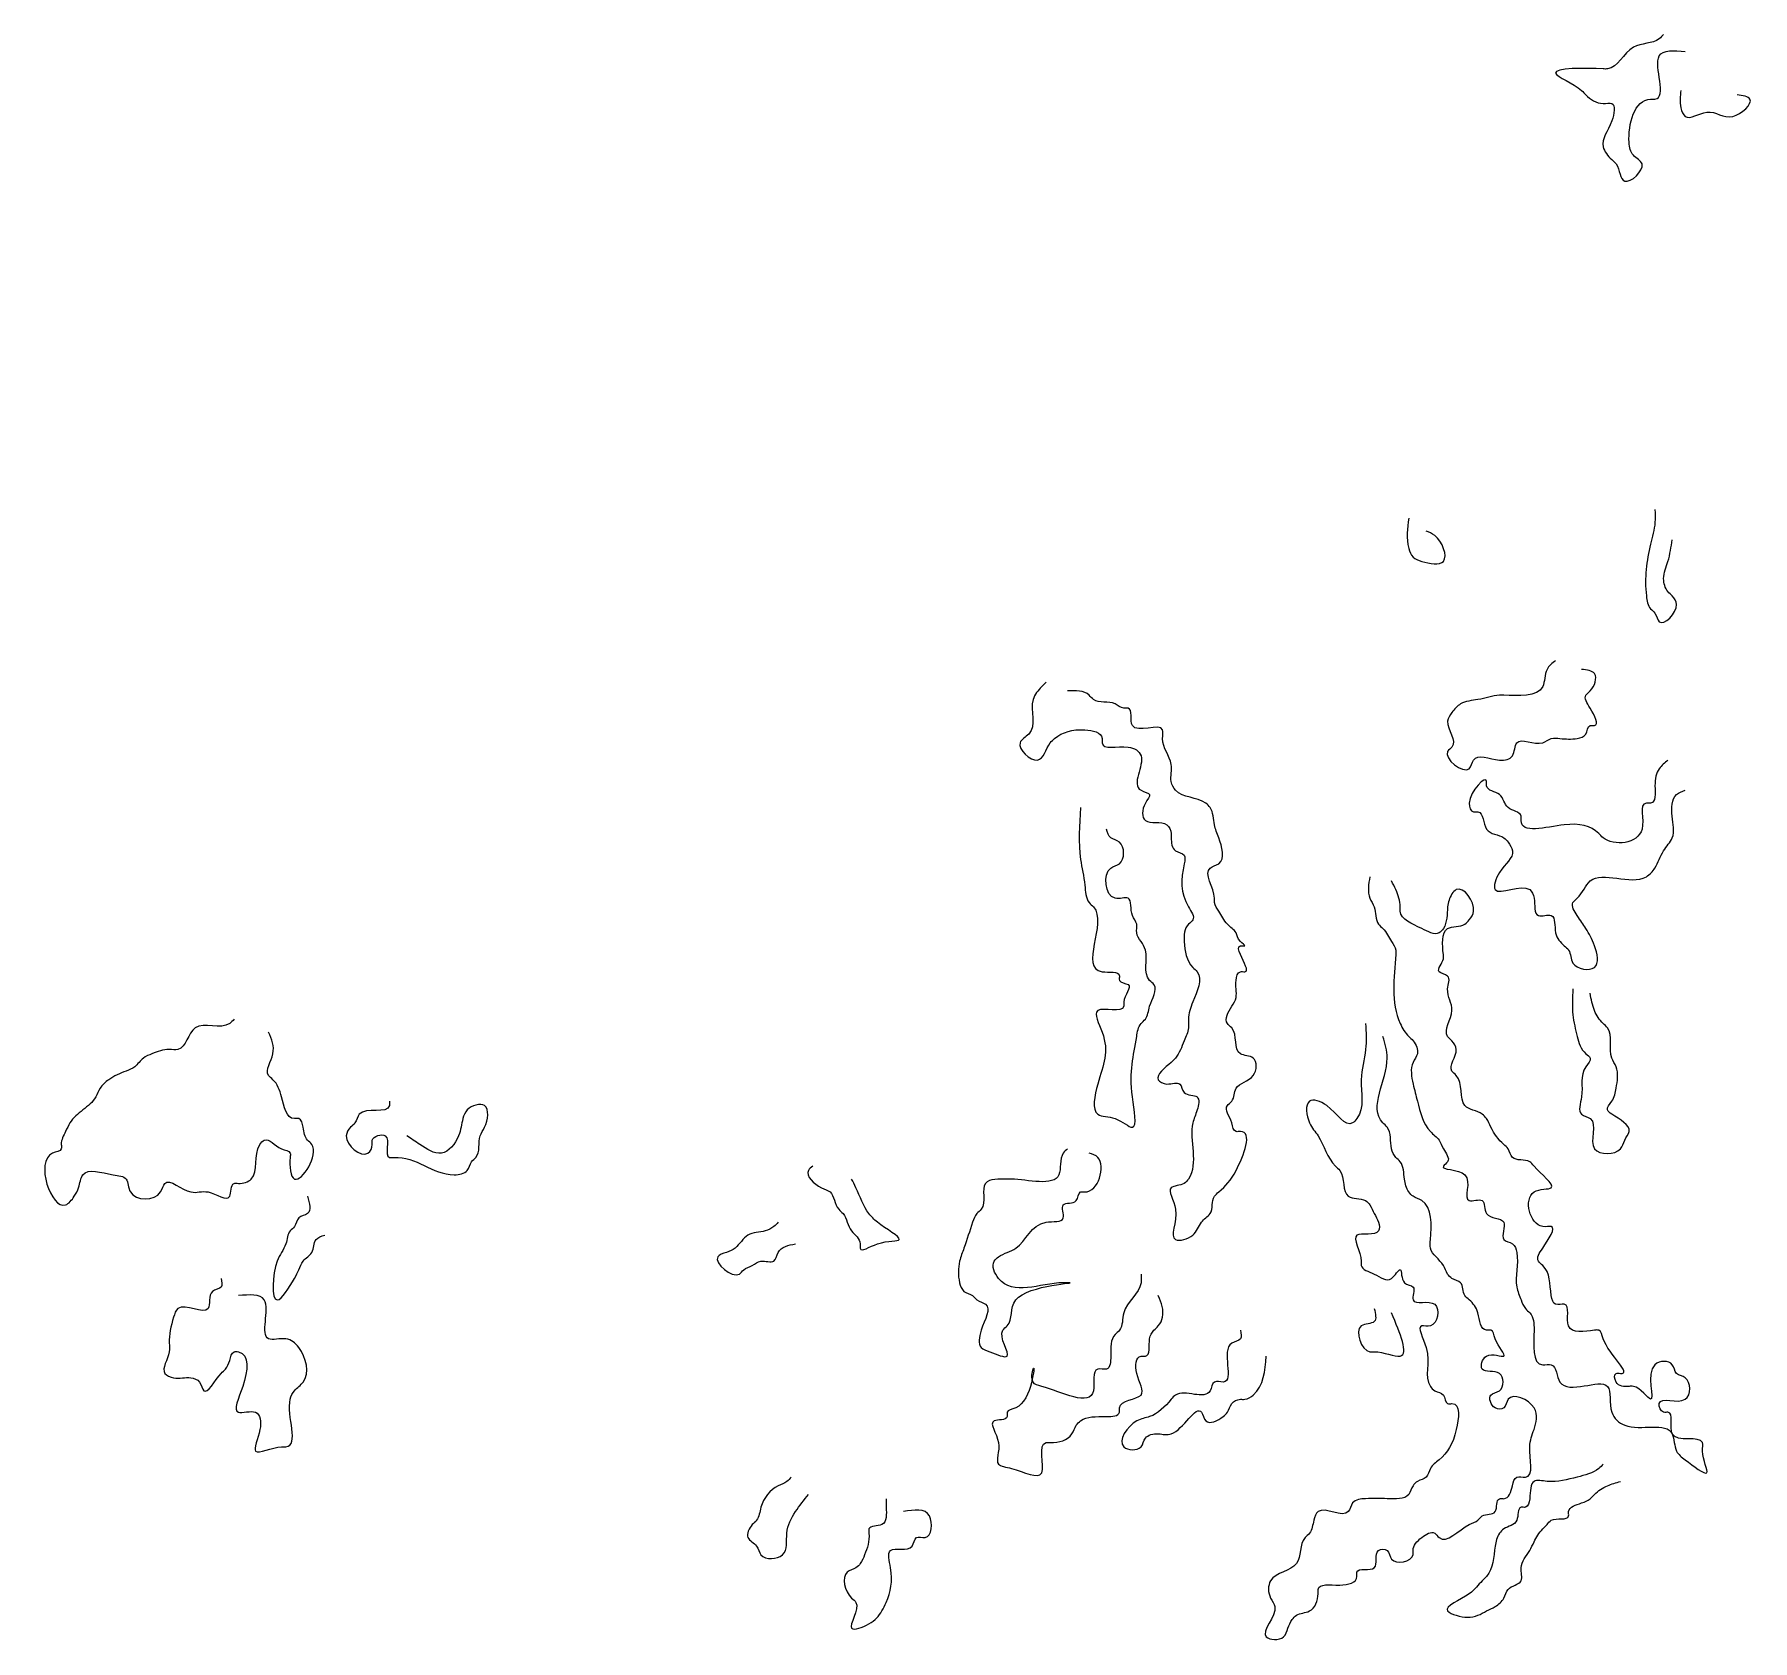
# Model space of a CAD drawing. Header units: metres. Extents: x 0 to 100, y 0 to 141.
# Drawn here: x 49.17 to 59.12, y 125.73 to 135.03 of the extents above; entities that cross this region are included whole.
import ezdxf

# ---------------------------------------------------------------- set-up
doc = ezdxf.new("R2010")
doc.units = ezdxf.units.M

msp = doc.modelspace()

# ---------------------------------------------------------------- linework, layer by layer
for points in [[(58.6, 135.025), (58.575, 135), (58.425, 134.95), (58.275, 134.825), (58.25, 134.825), (57.975, 134.8), (58.125, 134.7), (58.15, 134.675), (58.25, 134.625), (58.3, 134.625), (58.3, 134.525), (58.25, 134.375), (58.3, 134.3), (58.325, 134.275), (58.375, 134.175), (58.475, 134.275), (58.425, 134.325), (58.4, 134.4), (58.525, 134.65), (58.55, 134.65), (58.575, 134.9), (58.725, 134.925)], [(58.7, 134.7), (58.7, 134.6), (58.725, 134.55), (58.85, 134.575), (59, 134.55), (59.1, 134.65), (59.025, 134.675)], [(57.125, 132.225), (57.125, 132.05), (57.15, 132), (57.2, 131.975), (57.325, 131.975), (57.275, 132.125), (57.225, 132.15)], [(58.55, 132.275), (58.55, 132.2), (58.525, 132.075), (58.5, 131.775), (58.525, 131.7), (58.55, 131.675), (58.575, 131.625), (58.675, 131.725), (58.65, 131.775), (58.625, 131.8), (58.6, 131.875), (58.625, 131.975), (58.65, 132.1)], [(57.975, 131.4), (57.925, 131.35), (57.9, 131.25), (57.675, 131.2), (57.65, 131.2), (57.525, 131.175), (57.425, 131.15), (57.375, 131.1), (57.35, 131.05), (57.375, 130.9), (57.35, 130.875), (57.475, 130.775), (57.5, 130.825), (57.65, 130.825), (57.725, 130.85), (57.75, 130.925), (57.9, 130.925), (57.95, 130.95), (58, 130.95), (58.1, 130.95), (58.15, 130.975), (58.175, 131.025), (58.2, 131.025), (58.175, 131.125), (58.15, 131.2), (58.175, 131.225), (58.2, 131.325), (58.125, 131.35)], [(55.025, 131.275), (55, 131.25), (54.95, 131.175), (54.925, 130.975), (54.875, 130.925), (54.975, 130.825), (55.05, 130.925), (55.075, 130.95), (55.25, 131), (55.35, 130.95), (55.35, 130.925), (55.5, 130.9), (55.575, 130.85), (55.575, 130.65), (55.625, 130.625), (55.6, 130.575), (55.6, 130.475), (55.725, 130.45), (55.75, 130.4), (55.75, 130.375), (55.775, 130.3), (55.825, 130.275), (55.825, 130.225), (55.85, 129.975), (55.875, 129.9), (55.85, 129.875), (55.825, 129.775), (55.875, 129.625), (55.9, 129.6), (55.875, 129.425), (55.85, 129.325), (55.85, 129.275), (55.825, 129.2), (55.775, 129.1), (55.75, 129.075), (55.675, 128.975), (55.725, 128.95), (55.8, 128.95), (55.825, 128.9), (55.9, 128.875), (55.9, 128.8), (55.875, 128.725), (55.85, 128.4), (55.825, 128.375), (55.75, 128.35), (55.775, 128.225), (55.775, 128.05), (55.875, 128.075), (55.925, 128.15), (55.95, 128.175), (55.975, 128.2), (56, 128.3), (56.025, 128.325), (56.125, 128.45), (56.15, 128.675), (56.125, 128.675), (56.1, 128.725), (56.075, 128.825), (56.1, 128.85), (56.125, 128.925), (56.225, 129), (56.225, 129.1), (56.15, 129.125), (56.1, 129.275), (56.075, 129.3), (56.1, 129.4), (56.125, 129.45), (56.125, 129.5), (56.125, 129.55), (56.15, 129.6), (56.175, 129.6), (56.15, 129.7), (56.15, 129.75), (56.175, 129.75), (56.15, 129.775), (56.125, 129.825), (56.075, 129.875), (56.025, 129.95), (56, 130), (56, 130.025), (55.975, 130.2), (56.025, 130.225), (56.025, 130.375), (56, 130.45), (55.975, 130.55), (55.95, 130.575), (55.775, 130.65), (55.75, 130.7), (55.75, 130.75), (55.75, 130.8), (55.7, 130.95), (55.7, 131), (55.525, 131.025), (55.5, 131.125), (55.475, 131.125), (55.425, 131.15), (55.3, 131.175), (55.275, 131.2), (55.15, 131.225)], [(58.625, 130.825), (58.575, 130.775), (58.55, 130.675), (58.525, 130.575), (58.5, 130.575), (58.475, 130.425), (58.25, 130.375), (58.225, 130.4), (58.025, 130.45), (57.775, 130.475), (57.775, 130.5), (57.7, 130.55), (57.65, 130.625), (57.575, 130.675), (57.575, 130.7), (57.475, 130.575), (57.5, 130.525), (57.525, 130.525), (57.575, 130.425), (57.675, 130.375), (57.7, 130.35), (57.725, 130.3), (57.65, 130.175), (57.625, 130.075), (57.825, 130.075), (57.85, 130.025), (57.875, 129.925), (57.95, 129.925), (57.975, 129.825), (58.025, 129.75), (58.05, 129.725), (58.075, 129.65), (58.2, 129.625), (58.2, 129.75), (58.15, 129.85), (58.1, 129.925), (58.075, 130), (58.1, 130.025), (58.175, 130.125), (58.5, 130.15), (58.55, 130.2), (58.6, 130.3), (58.65, 130.375), (58.65, 130.5), (58.675, 130.625), (58.725, 130.65)], [(55.225, 130.55), (55.225, 130.25), (55.25, 130.1), (55.275, 130), (55.3, 129.975), (55.35, 129.6), (55.45, 129.575), (55.45, 129.55), (55.5, 129.525), (55.475, 129.425), (55.475, 129.4), (55.325, 129.375), (55.35, 129.25), (55.325, 128.95), (55.325, 128.775), (55.425, 128.75), (55.525, 128.7), (55.525, 128.875), (55.55, 129.225), (55.575, 129.3), (55.6, 129.325), (55.625, 129.4), (55.65, 129.525), (55.625, 129.55), (55.6, 129.725), (55.575, 129.775), (55.55, 129.825), (55.55, 129.875), (55.525, 129.925), (55.5, 130.025), (55.425, 130.025), (55.4, 130.2), (55.45, 130.225), (55.45, 130.35), (55.4, 130.375), (55.375, 130.425)], [(56.9, 130.15), (56.9, 130.025), (56.925, 129.975), (56.95, 129.875), (56.975, 129.85), (57.025, 129.775), (57.05, 129.725), (57.05, 129.7), (57.075, 129.3), (57.125, 129.225), (57.15, 129.2), (57.175, 129.125), (57.15, 129.075), (57.15, 128.95), (57.175, 128.85), (57.25, 128.675), (57.3, 128.625), (57.325, 128.575), (57.35, 128.5), (57.325, 128.475), (57.45, 128.425), (57.475, 128.275), (57.55, 128.275), (57.575, 128.2), (57.675, 128.15), (57.675, 128.05), (57.725, 128.025), (57.75, 127.975), (57.75, 127.775), (57.775, 127.7), (57.8, 127.65), (57.825, 127.625), (57.85, 127.525), (57.9, 127.325), (57.95, 127.325), (58, 127.225), (58.275, 127.2), (58.3, 127.05), (58.375, 126.975), (58.65, 126.925), (58.675, 126.825), (58.725, 126.775), (58.85, 126.7), (58.825, 126.825), (58.825, 126.875), (58.65, 126.925), (58.625, 127.05), (58.6, 127.05), (58.575, 127.1), (58.725, 127.125), (58.725, 127.25), (58.675, 127.275), (58.65, 127.325), (58.55, 127.325), (58.525, 127.125), (58.425, 127.2), (58.4, 127.2), (58.325, 127.225), (58.325, 127.275), (58.35, 127.275), (58.25, 127.475), (58.225, 127.525), (58.2, 127.525), (58.05, 127.55), (58.025, 127.675), (57.975, 127.675), (57.95, 127.725), (57.9, 127.9), (57.875, 127.925), (57.9, 128), (57.95, 128.125), (57.9, 128.125), (57.85, 128.325), (57.95, 128.35), (57.85, 128.475), (57.825, 128.5), (57.725, 128.525), (57.7, 128.575), (57.675, 128.6), (57.6, 128.7), (57.575, 128.75), (57.55, 128.775), (57.45, 128.825), (57.4, 129), (57.375, 129.025), (57.4, 129.15), (57.375, 129.2), (57.35, 129.225), (57.375, 129.375), (57.35, 129.5), (57.35, 129.575), (57.3, 129.6), (57.325, 129.675), (57.325, 129.7), (57.35, 129.85), (57.45, 129.875), (57.475, 129.9), (57.5, 129.95), (57.4, 130.075), (57.375, 130.05), (57.35, 129.975), (57.325, 129.85), (57.3, 129.825), (57.2, 129.85), (57.075, 129.95), (57.075, 129.975), (57.05, 130.075), (57.025, 130.125)], [(58.075, 129.5), (58.075, 129.35), (58.1, 129.225), (58.15, 129.125), (58.175, 129.1), (58.15, 129.05), (58.125, 128.875), (58.125, 128.775), (58.175, 128.75), (58.2, 128.575), (58.35, 128.575), (58.375, 128.625), (58.4, 128.675), (58.3, 128.775), (58.275, 128.8), (58.3, 128.85), (58.325, 128.925), (58.325, 129.05), (58.3, 129.1), (58.275, 129.275), (58.25, 129.3), (58.2, 129.375), (58.175, 129.475)], [(50.325, 129.325), (50.3, 129.3), (50.1, 129.275), (50, 129.15), (49.95, 129.15), (49.85, 129.125), (49.8, 129.1), (49.75, 129.05), (49.7, 129.025), (49.6, 128.975), (49.55, 128.925), (49.525, 128.875), (49.45, 128.8), (49.375, 128.725), (49.35, 128.675), (49.325, 128.6), (49.325, 128.575), (49.275, 128.55), (49.35, 128.25), (49.4, 128.3), (49.425, 128.35), (49.45, 128.425), (49.625, 128.425), (49.7, 128.4), (49.725, 128.325), (49.9, 128.325), (49.925, 128.375), (50.075, 128.325), (50.175, 128.325), (50.3, 128.3), (50.325, 128.375), (50.35, 128.375), (50.425, 128.4), (50.475, 128.6), (50.5, 128.625), (50.6, 128.575), (50.65, 128.55), (50.65, 128.525), (50.675, 128.4), (50.775, 128.6), (50.75, 128.625), (50.725, 128.7), (50.7, 128.75), (50.675, 128.75), (50.6, 128.875), (50.55, 128.975), (50.525, 129), (50.55, 129.125), (50.525, 129.25)], [(56.875, 129.3), (56.875, 129.15), (56.85, 128.975), (56.825, 128.75), (56.8, 128.725), (56.65, 128.825), (56.55, 128.85), (56.55, 128.725), (56.6, 128.65), (56.7, 128.475), (56.725, 128.45), (56.775, 128.3), (56.875, 128.275), (56.9, 128.25), (56.925, 128.2), (56.95, 128.15), (56.95, 128.1), (56.825, 128.075), (56.85, 127.925), (56.85, 127.9), (56.925, 127.85), (57.025, 127.825), (57.075, 127.875), (57.1, 127.8), (57.15, 127.775), (57.15, 127.7), (57.275, 127.675), (57.25, 127.55), (57.2, 127.55), (57.225, 127.425), (57.25, 127.2), (57.275, 127.175), (57.325, 127.15), (57.35, 127.1), (57.375, 127.1), (57.4, 126.95), (57.3, 126.775), (57.25, 126.725), (57.225, 126.675), (57.175, 126.65), (57.15, 126.625), (57.125, 126.575), (57, 126.55), (56.875, 126.55), (56.8, 126.525), (56.775, 126.475), (56.6, 126.475), (56.575, 126.425), (56.55, 126.35), (56.525, 126.325), (56.475, 126.175), (56.325, 126.075), (56.325, 125.975), (56.35, 125.925), (56.3, 125.75), (56.4, 125.75), (56.425, 125.8), (56.45, 125.85), (56.475, 125.875), (56.55, 125.9), (56.6, 126), (56.6, 126.025), (56.725, 126.05), (56.825, 126.1), (56.825, 126.125), (56.925, 126.15), (56.95, 126.25), (57, 126.25), (57.025, 126.2), (57.15, 126.225), (57.15, 126.25), (57.2, 126.325), (57.275, 126.35), (57.3, 126.325), (57.475, 126.4), (57.525, 126.425), (57.55, 126.45), (57.625, 126.475), (57.65, 126.55), (57.675, 126.55), (57.725, 126.625), (57.75, 126.675), (57.8, 126.675), (57.825, 126.85), (57.85, 126.95), (57.85, 127.075), (57.7, 127.125), (57.675, 127.075), (57.625, 127.075), (57.6, 127.15), (57.65, 127.175), (57.65, 127.275), (57.55, 127.3), (57.575, 127.375), (57.675, 127.375), (57.625, 127.475), (57.6, 127.525), (57.575, 127.525), (57.525, 127.625), (57.475, 127.7), (57.45, 127.725), (57.425, 127.8), (57.375, 127.825), (57.35, 127.85), (57.325, 127.9), (57.25, 128), (57.25, 128.05), (57.2, 128.275), (57.15, 128.3), (57.125, 128.325), (57.1, 128.4), (57.075, 128.5), (57.05, 128.525), (57.025, 128.575), (57, 128.7), (56.975, 128.725), (57, 129.1), (56.975, 129.225)], [(51.225, 128.85), (51.225, 128.825), (51.05, 128.775), (51.025, 128.725), (51, 128.7), (50.975, 128.65), (51.1, 128.55), (51.125, 128.6), (51.125, 128.625), (51.2, 128.65), (51.225, 128.525), (51.25, 128.525), (51.6, 128.425), (51.675, 128.45), (51.7, 128.5), (51.725, 128.525), (51.75, 128.65), (51.775, 128.7), (51.775, 128.825), (51.675, 128.8), (51.65, 128.75), (51.625, 128.65), (51.525, 128.55), (51.4, 128.6), (51.325, 128.65)], [(55.15, 128.575), (55.125, 128.55), (55.1, 128.425), (54.825, 128.4), (54.8, 128.4), (54.675, 128.375), (54.65, 128.225), (54.625, 128.2), (54.6, 128.15), (54.55, 128), (54.525, 127.925), (54.525, 127.8), (54.55, 127.75), (54.6, 127.725), (54.625, 127.7), (54.675, 127.675), (54.65, 127.525), (54.65, 127.425), (54.7, 127.4), (54.8, 127.375), (54.775, 127.525), (54.8, 127.55), (54.85, 127.7), (55.15, 127.8), (55.125, 127.8), (54.75, 127.825), (54.725, 127.925), (54.75, 127.95), (54.85, 128), (55.025, 128.15), (55.125, 128.175), (55.125, 128.25), (55.2, 128.275), (55.225, 128.325), (55.25, 128.325), (55.325, 128.525), (55.275, 128.55)], [(53.675, 128.475), (53.65, 128.45), (53.725, 128.35), (53.775, 128.325), (53.825, 128.225), (53.85, 128.2), (53.875, 128.15), (53.9, 128.1), (53.95, 128.025), (53.95, 128), (54.05, 128.025), (54.175, 128.05), (54.05, 128.15), (54, 128.2), (53.925, 128.35), (53.9, 128.4)], [(50.75, 128.3), (50.75, 128.2), (50.7, 128.175), (50.675, 128.125), (50.65, 128.1), (50.625, 128.025), (50.6, 127.975), (50.575, 127.925), (50.575, 127.7), (50.675, 127.825), (50.7, 127.875), (50.725, 127.925), (50.775, 127.975), (50.8, 128.05), (50.85, 128.075)], [(53.475, 128.15), (53.45, 128.125), (53.4, 128.1), (53.3, 128.075), (53.225, 128), (53.175, 127.975), (53.125, 127.95), (53.25, 127.85), (53.275, 127.875), (53.325, 127.9), (53.375, 127.925), (53.45, 127.925), (53.475, 127.975), (53.575, 128.025)], [(50.25, 127.825), (50.25, 127.775), (50.2, 127.75), (50.175, 127.65), (50, 127.65), (49.975, 127.6), (49.95, 127.45), (49.95, 127.4), (49.925, 127.275), (49.975, 127.25), (50.075, 127.25), (50.125, 127.225), (50.15, 127.175), (50.25, 127.275), (50.275, 127.3), (50.3, 127.35), (50.325, 127.4), (50.35, 127.4), (50.375, 127.2), (50.35, 127.05), (50.45, 127.05), (50.475, 126.95), (50.45, 126.825), (50.6, 126.85), (50.625, 126.85), (50.65, 127.125), (50.675, 127.175), (50.725, 127.225), (50.7, 127.425), (50.625, 127.475), (50.525, 127.475), (50.5, 127.7), (50.35, 127.725)], [(55.575, 127.85), (55.575, 127.8), (55.475, 127.625), (55.45, 127.525), (55.425, 127.5), (55.4, 127.375), (55.375, 127.3), (55.325, 127.3), (55.3, 127.175), (55, 127.2), (54.95, 127.225), (54.95, 127.3), (54.85, 127.075), (54.8, 127.05), (54.8, 127.025), (54.725, 127), (54.75, 126.875), (54.75, 126.75), (54.825, 126.725), (55, 126.7), (55.025, 126.875), (55.05, 126.875), (55.175, 126.925), (55.2, 126.975), (55.225, 127), (55.375, 127.025), (55.45, 127.05), (55.45, 127.075), (55.575, 127.15), (55.55, 127.275), (55.575, 127.375), (55.6, 127.375), (55.625, 127.475), (55.65, 127.525), (55.675, 127.55), (55.7, 127.6), (55.675, 127.725)], [(56.925, 127.65), (56.925, 127.575), (56.85, 127.55), (56.9, 127.4), (56.925, 127.4), (57.075, 127.375), (57.025, 127.625)], [(56.15, 127.525), (56.15, 127.475), (56.1, 127.45), (56.05, 127.225), (56, 127.225), (55.975, 127.175), (55.775, 127.15), (55.75, 127.125), (55.625, 127.025), (55.55, 127), (55.475, 126.85), (55.575, 126.85), (55.6, 126.9), (55.675, 126.925), (55.75, 126.925), (55.925, 127.05), (55.95, 127), (56.05, 127.025), (56.075, 127.05), (56.1, 127.1), (56.15, 127.125), (56.175, 127.125), (56.225, 127.15), (56.3, 127.375)], [(58.25, 126.75), (58.225, 126.725), (58.1, 126.675), (57.925, 126.65), (57.85, 126.65), (57.825, 126.55), (57.8, 126.5), (57.775, 126.5), (57.75, 126.425), (57.675, 126.375), (57.65, 126.35), (57.625, 126.275), (57.575, 126.1), (57.55, 126.075), (57.475, 126), (57.35, 125.9), (57.4, 125.875), (57.525, 125.875), (57.575, 125.9), (57.625, 125.925), (57.675, 125.975), (57.7, 126.025), (57.775, 126.075), (57.775, 126.15), (57.825, 126.25), (57.85, 126.3), (57.9, 126.375), (57.925, 126.4), (57.95, 126.425), (58.05, 126.45), (58.05, 126.475), (58.125, 126.525), (58.175, 126.55), (58.2, 126.575), (58.275, 126.625), (58.35, 126.65)], [(53.55, 126.675), (53.525, 126.65), (53.475, 126.625), (53.375, 126.5), (53.35, 126.425), (53.325, 126.4), (53.3, 126.325), (53.35, 126.275), (53.375, 126.225), (53.5, 126.225), (53.525, 126.35), (53.575, 126.475), (53.65, 126.575)], [(54.1, 126.55), (54.1, 126.5), (54.075, 126.4), (54, 126.375), (54, 126.35), (53.975, 126.225), (53.95, 126.175), (53.925, 126.15), (53.875, 126.125), (53.9, 125.975), (53.925, 125.95), (53.9, 125.8), (54, 125.825), (54.075, 125.9), (54.1, 125.95), (54.125, 126.15), (54.125, 126.25), (54.25, 126.275), (54.275, 126.325), (54.325, 126.325), (54.35, 126.45), (54.2, 126.475)]]:
    msp.add_spline(points, degree=3)

doc.saveas('drawing.dxf')
